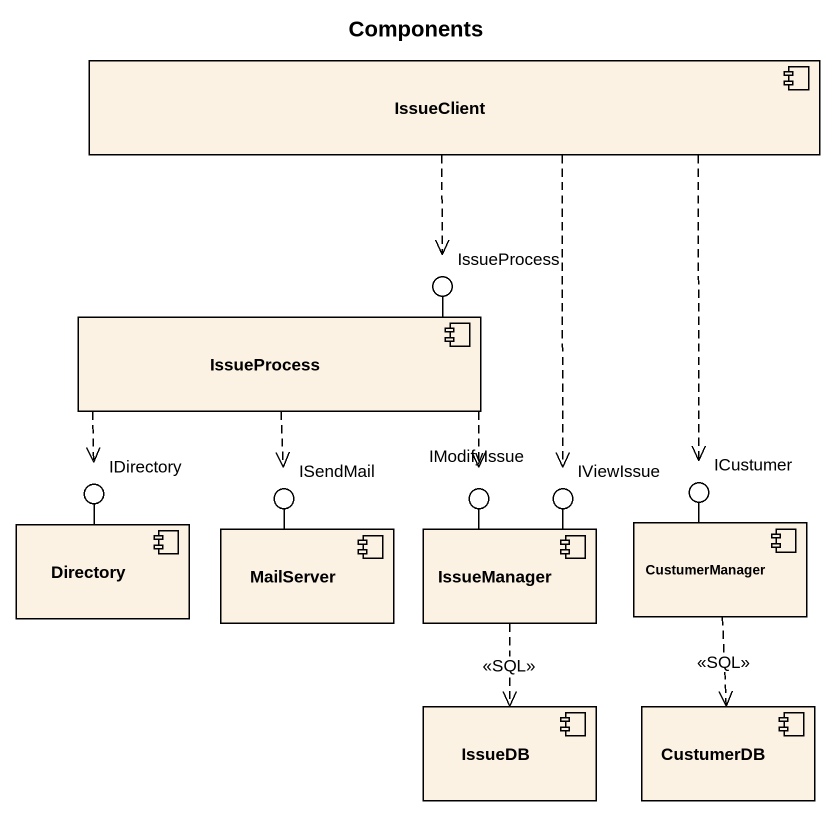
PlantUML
@startuml
title Components
component IssueClient
() IssueProcess
component "IssueProcess" as IssueProcess_2
() IDirectory
() ISendMail
() IModifyIssue
() IViewIssue
() ICustumer
component Directory
component MailServer
component IssueManager
component CustumerManager
component IssueDB
component CustumerDB
IssueProcess_2 -right- IssueProcess
Directory -up- IDirectory
MailServer -up- ISendMail
IssueManager -up- IModifyIssue
IssueManager -up- IViewIssue
CustumerManager -up- ICustumer
IssueClient ..> IssueProcess
IssueClient ..> IViewIssue
IssueClient ..> ICustumer
IssueProcess_2 ..> IDirectory
IssueProcess_2 ..> ISendMail
IssueProcess_2 ..> IModifyIssue
IssueManager ..> IssueDB : <<SQL>>
CustumerManager ..> CustumerDB : <<SQL>>
@enduml
